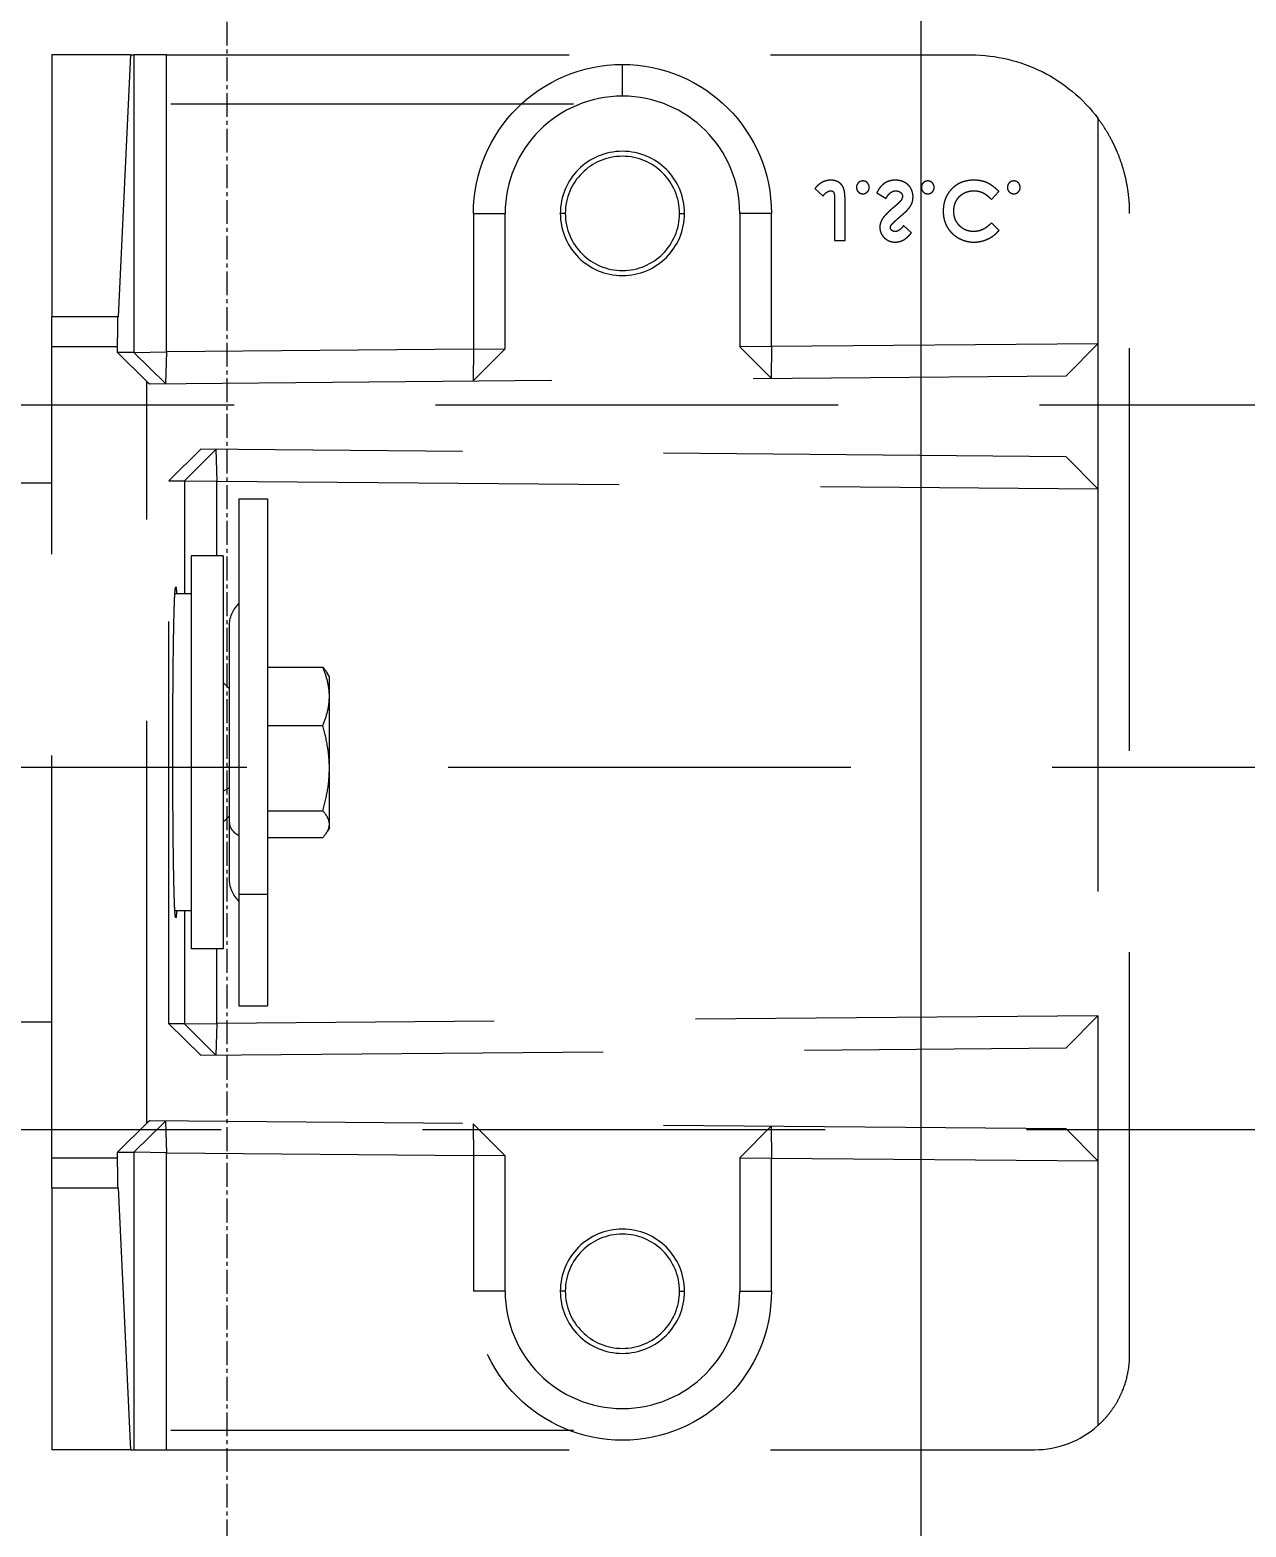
# Model space of a CAD drawing. Extents: x -32000 to 416743, y -254124 to 144214.
# Drawn here: x 257169 to 257360.8, y 64388 to 64624.1 of the extents above; entities that cross this region are included whole.
import ezdxf

# ---------------------------------------------------------------- set-up
doc = ezdxf.new("R2010")
doc.units = 0
doc.header["$LTSCALE"] = 10
doc.linetypes.add('XFM1P40$0$CENTER2', pattern=[1.125, 0.75, -0.125, 0.125, -0.125])
doc.linetypes.add('XFM1Q40$0$HIDDEN', pattern=[9.525, 6.35, -3.175])
for name, color, linetype in [('XFM1P40$0$M-PIPE-CHWR13', 94, 'Continuous'), ('XFM1P40$0$M-PIPE-CHWR13_CL', 93, 'XFM1P40$0$CENTER2'), ('XFM1Q40$0$M-EQPM-MAU', 22, 'Continuous')]:
    doc.layers.add(name, color=color, linetype=linetype)

# ---------------------------------------------------------------- blocks, each defined once
blk = doc.blocks.new('XFM1P40')
at = {"layer": 'XFM1P40$0$M-PIPE-CHWR13'}
blk.add_line((257309.5, 78173.46, 0), (257309.5, 50480, 0), dxfattribs=at)
at = {"layer": 'XFM1P40$0$M-PIPE-CHWR13_CL', "ltscale": 0.5}
blk.add_line((257200, 86135.41, 0), (257200, 50276.58, 0), dxfattribs=at)
blk = doc.blocks.new('XFM1Q40')
at = {"color": 252, "linetype": 'XFM1Q40$0$HIDDEN'}
for p, q in [((257184.8, 64620.17, 20.5), (257172.41, 64620.17, 20.5)), ((257172.41, 64620.17, 20.5), (257172.41, 64578.88, 132.23)), ((257184.8, 64620.17, 20.5), (257182.85, 64578.88, 132.23)), ((257184.8, 64620.17, 20.5), (257185.32, 64620.17, -9.5)), ((257190.5, 64620.17, -14.5), (257185.32, 64620.17, -9.5)), ((257185.32, 64620.17, -9.5), (257185.32, 64573.24, -9.5)), ((257190.5, 64573.33, -14.5), (257190.5, 64620.17, -14.5)), ((257190.5, 64620.17, -14.5), (257317.41, 64620.17, -14.5)), ((257262.41, 64613.67, -9.5), (257262.41, 64618.67, -14.5)), ((257337.41, 64610.17, -14.5), (257337.41, 64574.61, -14.5)), ((257292.77, 64599.1, -13.5), (257294.03, 64597.93, -13.5)), ((257295.86, 64597.44, -13.5), (257295.86, 64590.89, -13.5)), ((257302.53, 64598.43, -13.5), (257304, 64597.55, -13.5)), ((257320.6, 64597.39, -13.5), (257321.78, 64598.64, -13.5)), ((257238.91, 64595.17, -14.5), (257238.91, 64573.75, -14.5)), ((257238.91, 64595.17, -14.5), (257243.91, 64595.17, -9.5)), ((257243.91, 64573.8, -9.5), (257243.91, 64595.17, -9.5)), ((257253.4, 64595.17, -24.5), (257252.61, 64595.17, -9.5)), ((257271.43, 64595.17, -24.5), (257272.21, 64595.17, -9.5)), ((257285.91, 64595.17, -14.5), (257280.91, 64595.17, -9.5)), ((257280.91, 64595.17, -9.5), (257280.91, 64574.12, -9.5)), ((257285.91, 64574.16, -14.5), (257285.91, 64595.17, -14.5)), ((257297.53, 64590.89, -13.5), (257297.53, 64597.05, -13.5)), ((257342.41, 64415.17, -19.5), (257342.41, 64595.17, -19.5)), ((257308.01, 64592.13, -13.5), (257306.76, 64593.27, -13.5)), ((257321.82, 64592.5, -13.5), (257320.6, 64593.66, -13.5)), ((257295.86, 64590.89, -13.5), (257297.53, 64590.89, -13.5)), ((257182.85, 64578.88, 132.23), (257172.41, 64578.88, 132.23)), ((257172.41, 64446.15, 135.5), (257172.41, 64574.19, 135.5)), ((257172.41, 64574.19, 135.5), (257182.79, 64574.19, 135.5)), ((257182.79, 64573.22, 135.5), (257182.79, 64574.19, 135.5)), ((257238.91, 64573.75, -14.5), (257190.5, 64573.33, -14.5)), ((257238.87, 64568.75, -9.5), (257243.91, 64573.8, -9.5)), ((257238.91, 64573.75, -14.5), (257238.87, 64568.75, -9.5)), ((257238.91, 64573.75, -14.5), (257243.91, 64573.8, -9.5)), ((257285.91, 64574.16, -14.5), (257280.91, 64574.12, -9.5)), ((257280.91, 64574.12, -9.5), (257285.87, 64569.16, -9.5)), ((257285.91, 64574.16, -14.5), (257285.87, 64569.16, -9.5)), ((257337.41, 64574.61, -14.5), (257285.91, 64574.16, -14.5)), ((257332.41, 64569.57, -9.5), (257337.41, 64574.61, -14.5)), ((257337.41, 64574.61, -14.5), (257337.41, 64551.73, -14.5)), ((257185.32, 64573.24, -9.5), (257182.79, 64573.22, 135.5)), ((257182.79, 64573.22, 135.5), (257187.41, 64568.68, 135.5)), ((257185.32, 64573.24, -9.5), (257190.5, 64573.33, -14.5)), ((257185.32, 64573.24, -9.5), (257190.33, 64568.33, -9.5)), ((257190.5, 64573.33, -14.5), (257190.33, 64568.33, -9.5)), ((257187.8, 64568.31, 135.11), (257332.41, 64569.57, -9.5)), ((257187.41, 64451.66, 135.5), (257187.41, 64568.68, 135.5)), ((257187.41, 64568.68, 135.5), (257187.8, 64568.31, 135.11)), ((257195.9, 64557.97, 127.01), (257190.85, 64553.01, 132.06)), ((257193.32, 64552.99, -9.41), (257198.28, 64557.95, -9.5)), ((257332.41, 64556.78, -9.5), (257195.9, 64557.97, 127.01)), ((257198.28, 64557.95, -9.5), (257198.41, 64552.95, -14.5)), ((257337.41, 64551.73, -14.5), (257332.41, 64556.78, -9.5)), ((257157.41, 64552.67, 70.5), (257172.41, 64552.67, 70.5)), ((257190.85, 64467.33, 132.06), (257190.85, 64553.01, 132.06)), ((257190.85, 64553.01, 132.06), (257193.32, 64552.99, -9.41)), ((257193.32, 64552.99, -9.41), (257198.41, 64552.95, -14.5)), ((257193.32, 64552.99, -9.41), (257193.32, 64535.17, -9.41)), ((257198.41, 64552.95, -14.5), (257337.41, 64551.73, -14.5)), ((257198.41, 64541.17, -14.5), (257198.41, 64552.95, -14.5)), ((257201.91, 64550.17, 72.5), (257206.41, 64550.17, 72.5)), ((257337.41, 64551.73, -14.5), (257337.41, 64468.61, -14.5)), ((257199.41, 64541.17, 72.5), (257194.41, 64541.17, 72.5)), ((257192.02, 64536.2, 65.5), (257191.89, 64536.19, 72.5)), ((257194.41, 64535.17, 72.5), (257191.77, 64535.17, 72.5)), ((257206.41, 64523.62, 75.39), (257215.13, 64523.62, 75.39)), ((257216.19, 64522.08, 72.5), (257215.84, 64522.69, 72.5)), ((257200.41, 64520.17, 72.5), (257199.41, 64521.17, 72.5)), ((257206.41, 64514.39, 85.59), (257215.13, 64514.39, 85.59)), ((257200.41, 64504.59, 80.8), (257199.41, 64504.04, 81.63)), ((257206.41, 64500.94, 82.7), (257215.13, 64500.94, 82.7)), ((257200.41, 64500.17, 72.5), (257199.41, 64499.17, 72.5)), ((257216.19, 64498.26, 72.5), (257215.84, 64497.66, 72.5)), ((257206.41, 64496.72, 69.61), (257215.13, 64496.72, 69.61)), ((257201.91, 64487.79, 105.65), (257206.41, 64487.79, 105.65)), ((257194.41, 64485.17, 72.5), (257191.77, 64485.17, 72.5)), ((257191.89, 64484.15, 72.5), (257192.02, 64484.14, 65.5)), ((257193.32, 64485.17, -9.41), (257193.32, 64467.35, -9.41)), ((257199.41, 64479.17, 72.5), (257194.41, 64479.17, 72.5)), ((257198.41, 64467.4, -14.5), (257198.41, 64479.17, -14.5)), ((257201.91, 64470.17, 72.5), (257206.41, 64470.17, 72.5)), ((257157.41, 64467.67, 70.5), (257172.41, 64467.67, 70.5)), ((257193.32, 64467.35, -9.41), (257190.85, 64467.33, 132.06)), ((257193.32, 64467.35, -9.41), (257198.41, 64467.4, -14.5)), ((257193.32, 64467.35, -9.41), (257198.28, 64462.4, -9.5)), ((257198.41, 64467.4, -14.5), (257198.28, 64462.4, -9.5)), ((257337.41, 64468.61, -14.5), (257198.41, 64467.4, -14.5)), ((257332.41, 64463.57, -9.5), (257337.41, 64468.61, -14.5)), ((257337.41, 64468.61, -14.5), (257337.41, 64445.73, -14.5)), ((257190.85, 64467.33, 132.06), (257195.9, 64462.38, 127.01)), ((257195.9, 64462.38, 127.01), (257332.41, 64463.57, -9.5)), ((257187.41, 64451.66, 135.5), (257182.79, 64447.12, 135.5)), ((257190.33, 64452.02, -9.5), (257185.32, 64447.1, -9.5)), ((257187.8, 64452.04, 135.11), (257187.41, 64451.66, 135.5)), ((257332.41, 64450.78, -9.5), (257187.8, 64452.04, 135.11)), ((257190.33, 64452.02, -9.5), (257190.5, 64447.01, -14.5)), ((257238.87, 64451.59, -9.5), (257238.91, 64446.59, -14.5)), ((257243.91, 64446.55, -9.5), (257238.87, 64451.59, -9.5)), ((257285.87, 64451.18, -9.5), (257280.91, 64446.23, -9.5)), ((257285.87, 64451.18, -9.5), (257285.91, 64446.18, -14.5)), ((257337.41, 64445.73, -14.5), (257332.41, 64450.78, -9.5)), ((257182.79, 64446.15, 135.5), (257172.41, 64446.15, 135.5)), ((257182.79, 64446.15, 135.5), (257182.79, 64447.12, 135.5)), ((257182.79, 64447.12, 135.5), (257185.32, 64447.1, -9.5)), ((257185.32, 64447.1, -9.5), (257185.32, 64400.17, -9.5)), ((257190.5, 64447.01, -14.5), (257185.32, 64447.1, -9.5)), ((257190.5, 64400.17, -14.5), (257190.5, 64447.01, -14.5)), ((257190.5, 64447.01, -14.5), (257238.91, 64446.59, -14.5)), ((257238.91, 64446.59, -14.5), (257238.91, 64425.17, -14.5)), ((257243.91, 64446.55, -9.5), (257238.91, 64446.59, -14.5)), ((257243.91, 64425.17, -9.5), (257243.91, 64446.55, -9.5)), ((257280.91, 64446.23, -9.5), (257285.91, 64446.18, -14.5)), ((257280.91, 64446.23, -9.5), (257280.91, 64425.17, -9.5)), ((257285.91, 64446.18, -14.5), (257337.41, 64445.73, -14.5)), ((257285.91, 64425.17, -14.5), (257285.91, 64446.18, -14.5)), ((257337.41, 64445.73, -14.5), (257337.41, 64403.99, -14.5)), ((257172.41, 64441.46, 132.23), (257172.41, 64400.17, 20.5)), ((257172.41, 64441.46, 132.23), (257182.85, 64441.46, 132.23)), ((257182.85, 64441.46, 132.23), (257184.8, 64400.17, 20.5)), ((257243.91, 64425.17, -9.5), (257238.91, 64425.17, -14.5)), ((257253.4, 64425.17, -24.5), (257252.61, 64425.17, -9.5)), ((257271.43, 64425.17, -24.5), (257272.21, 64425.17, -9.5)), ((257280.91, 64425.17, -9.5), (257285.91, 64425.17, -14.5)), ((257184.8, 64400.17, 20.5), (257172.41, 64400.17, 20.5)), ((257184.8, 64400.17, 20.5), (257185.32, 64400.17, -9.5)), ((257185.32, 64400.17, -9.5), (257190.5, 64400.17, -14.5)), ((257190.5, 64400.17, -14.5), (257327.41, 64400.17, -14.5))]:
    blk.add_line(p, q, dxfattribs=at)
at = {"color": 252, "linetype": 'XFM1Q40$0$HIDDEN', "extrusion": (-1.76787e-16, -2.22045e-16, -1)}
for centre, radius, start, end in [((-257262.41, 64595.17, 14.5), 23.5, 0, 90), ((-257262.41, 64595.17, 14.5), 23.5, 90, 180), ((-257317.41, 64595.17, 14.5), 25, 90, 143.1301), ((-257262.41, 64425.17, 14.5), 23.5, 180, 0)]:
    blk.add_arc(centre, radius, start, end, dxfattribs=at)
at = {"color": 252, "linetype": 'XFM1Q40$0$HIDDEN'}
for centre, radius, start, end in [((257262.41, 64595.17, -9.5), 18.5, 90, 180), ((257262.41, 64595.17, -9.5), 18.5, 0, 90), ((257262.41, 64595.17, -9.5), 9.8, 0, 180), ((257262.41, 64595.17, -24.5), 9.01, 0, 180), ((257262.41, 64595.17, -9.5), 9.8, 180, 0), ((257262.41, 64595.17, -24.5), 9.01, 180, 0), ((257262.41, 64425.17, -9.5), 9.8, 0, 180), ((257262.41, 64425.17, -24.5), 9.01, 0, 180), ((257262.41, 64425.17, -9.5), 18.5, 180, 0), ((257262.41, 64425.17, -9.5), 9.8, 180, 0), ((257262.41, 64425.17, -24.5), 9.01, 180, 0), ((257327.41, 64415.17, -14.5), 15, 270, 311.8103)]:
    blk.add_arc(centre, radius, start, end, dxfattribs=at)
at = {"color": 252, "linetype": 'XFM1Q40$0$HIDDEN', "extrusion": (-1, -2.22045e-16, -1.0842e-17)}
for centre, start, end in [((-64574.19, 130.5, -257172.41), 90, 159.7174), ((-64446.15, 130.5, -257172.41), 20.2826, 90)]:
    blk.add_arc(centre, 5, start, end, dxfattribs=at)
at = {"color": 252, "linetype": 'XFM1Q40$0$HIDDEN', "extrusion": (1, 2.05838e-17, -2.8502e-16)}
for centre, start, end in [((64510.17, 72.5, 257201.91), 0, 124.0223), ((64510.17, 72.5, 257206.41), 0, 124.0223), ((64510.17, 72.5, 257201.91), 124.0223, 180), ((64510.17, 72.5, 257206.41), 124.0223, 180)]:
    blk.add_arc(centre, 40, start, end, dxfattribs=at)
at = {"color": 252, "linetype": 'XFM1Q40$0$HIDDEN', "extrusion": (1, 2.22045e-16, -6.59239e-17)}
for centre in [(64510.17, 72.5, 257194.41), (64510.17, 72.5, 257199.41)]:
    blk.add_arc(centre, 31, 0, 180, dxfattribs=at)
at = {"color": 252, "linetype": 'XFM1Q40$0$HIDDEN', "extrusion": (0, 0, -1)}
for centre, start, end in [((-257205.41, 64530.07, -72.5), 0, 45.573), ((-257205.41, 64490.28, -72.5), 314.427, 0)]:
    blk.add_arc(centre, 5, start, end, dxfattribs=at)
at = {"color": 252, "linetype": 'XFM1Q40$0$HIDDEN', "extrusion": (-1, -2.05838e-17, 2.8502e-16)}
for start, end in [(55.9777, 180), (0, 55.9777)]:
    blk.add_arc((-64510.17, 72.5, -257200.41), 19.89, start, end, dxfattribs=at)
at = {"color": 252, "linetype": 'XFM1Q40$0$HIDDEN', "extrusion": (-1, -9.28705e-17, 3.13183e-16)}
for start, end in [(137.8543, 180), (77.8543, 137.8543), (17.8543, 77.8543), (0, 17.8543)]:
    blk.add_arc((-64510.17, 72.5, -257216.19), 11.91, start, end, dxfattribs=at)
at = {"color": 252, "linetype": 'XFM1Q40$0$HIDDEN', "extrusion": (2.21871e-16, 0.82882, 0.559516)}
blk.add_arc((-257205.41, -36014.46, 53507.88), 5, 0, 45.573, dxfattribs=at)
at = {"color": 252, "linetype": 'XFM1Q40$0$HIDDEN'}
for points, knots in [([(257342.41, 64595.17, -19.5), (257342.41, 64595.82, -19.21), (257342.39, 64596.47, -18.92), (257342.29, 64597.76, -18.35), (257342.21, 64598.4, -18.07), (257342.01, 64599.69, -17.51), (257341.88, 64600.33, -17.24), (257341.58, 64601.61, -16.72), (257341.4, 64602.24, -16.47), (257340.99, 64603.5, -16), (257340.76, 64604.13, -15.77), (257340.38, 64605.06, -15.47), (257340.24, 64605.37, -15.37), (257339.95, 64605.99, -15.19), (257339.8, 64606.3, -15.1), (257339.32, 64607.23, -14.87), (257338.98, 64607.83, -14.74), (257338.24, 64609.02, -14.55), (257337.84, 64609.6, -14.5), (257337.41, 64610.17, -14.5)], [-0.00003162, -0.00003162, -0.00003162, -0.00003162, 0.00209199, 0.00209199, 0.00421561, 0.00421561, 0.00633922, 0.00633922, 0.00846283, 0.00846283, 0.01058645, 0.01058645, 0.01164825, 0.01164825, 0.01271006, 0.01271006, 0.01483368, 0.01483368, 0.01695729, 0.01695729, 0.01695729, 0.01695729]), ([(257295.31, 64600.41, -13.5), (257295.18, 64600.41, -13.5), (257294.94, 64600.4, -13.5), (257294.59, 64600.34, -13.5), (257294.25, 64600.23, -13.5), (257293.92, 64600.09, -13.5), (257293.61, 64599.9, -13.5), (257293.31, 64599.67, -13.5), (257293.03, 64599.4, -13.5), (257292.86, 64599.2, -13.5), (257292.77, 64599.1, -13.5)], [0, 0, 0, 0, 0.123869, 0.244318, 0.36308, 0.483363, 0.604704, 0.731021, 0.862039, 1, 1, 1, 1]), ([(257297.53, 64597.05, -13.5), (257297.53, 64597.17, -13.5), (257297.53, 64597.4, -13.5), (257297.52, 64597.72, -13.5), (257297.5, 64598.02, -13.5), (257297.48, 64598.29, -13.5), (257297.45, 64598.54, -13.5), (257297.41, 64598.76, -13.5), (257297.36, 64598.95, -13.5), (257297.29, 64599.16, -13.5), (257297.18, 64599.4, -13.5), (257297.01, 64599.65, -13.5), (257296.8, 64599.88, -13.5), (257296.56, 64600.07, -13.5), (257296.28, 64600.22, -13.5), (257295.98, 64600.33, -13.5), (257295.65, 64600.4, -13.5), (257295.42, 64600.41, -13.5), (257295.31, 64600.41, -13.5)], [0, 0, 0, 0, 0.0764104, 0.1472277, 0.212073, 0.2710544, 0.3241761, 0.3719781, 0.4141163, 0.4509948, 0.5180951, 0.5835658, 0.6487332, 0.7154311, 0.7831206, 0.8520752, 0.9238429, 1, 1, 1, 1]), ([(257300.33, 64600.29, -13.5), (257300.26, 64600.29, -13.5), (257300.13, 64600.28, -13.5), (257299.94, 64600.22, -13.5), (257299.76, 64600.13, -13.5), (257299.61, 64600, -13.5), (257299.48, 64599.84, -13.5), (257299.39, 64599.67, -13.5), (257299.33, 64599.48, -13.5), (257299.32, 64599.34, -13.5), (257299.32, 64599.28, -13.5)], [0, 0, 0, 0, 0.126739, 0.249854, 0.371183, 0.498951, 0.62672, 0.750102, 0.872098, 1, 1, 1, 1]), ([(257301.34, 64599.28, -13.5), (257301.34, 64599.34, -13.5), (257301.33, 64599.48, -13.5), (257301.27, 64599.67, -13.5), (257301.18, 64599.84, -13.5), (257301.05, 64600, -13.5), (257300.9, 64600.13, -13.5), (257300.72, 64600.22, -13.5), (257300.53, 64600.28, -13.5), (257300.4, 64600.29, -13.5), (257300.33, 64600.29, -13.5)], [0, 0, 0, 0, 0.127841, 0.249779, 0.372553, 0.500261, 0.627969, 0.750265, 0.873322, 1, 1, 1, 1]), ([(257305.46, 64600.41, -13.5), (257305.38, 64600.41, -13.5), (257305.22, 64600.41, -13.5), (257304.99, 64600.38, -13.5), (257304.77, 64600.35, -13.5), (257304.55, 64600.29, -13.5), (257304.34, 64600.23, -13.5), (257304.14, 64600.14, -13.5), (257303.95, 64600.05, -13.5), (257303.76, 64599.94, -13.5), (257303.59, 64599.81, -13.5), (257303.42, 64599.66, -13.5), (257303.25, 64599.5, -13.5), (257303.09, 64599.32, -13.5), (257302.94, 64599.12, -13.5), (257302.8, 64598.91, -13.5), (257302.66, 64598.68, -13.5), (257302.58, 64598.52, -13.5), (257302.53, 64598.43, -13.5)], [0, 0, 0, 0, 0.0635598, 0.1258849, 0.1862647, 0.2450088, 0.3033976, 0.3608185, 0.4180847, 0.4755399, 0.5338146, 0.5936782, 0.6550955, 0.7187347, 0.7849464, 0.8535031, 0.9251726, 1, 1, 1, 1]), ([(257308.25, 64597.77, -13.5), (257308.25, 64597.86, -13.5), (257308.24, 64598.04, -13.5), (257308.2, 64598.31, -13.5), (257308.14, 64598.57, -13.5), (257308.06, 64598.82, -13.5), (257307.95, 64599.05, -13.5), (257307.82, 64599.27, -13.5), (257307.66, 64599.47, -13.5), (257307.48, 64599.67, -13.5), (257307.28, 64599.84, -13.5), (257307.06, 64599.99, -13.5), (257306.83, 64600.12, -13.5), (257306.58, 64600.23, -13.5), (257306.32, 64600.31, -13.5), (257306.05, 64600.37, -13.5), (257305.76, 64600.4, -13.5), (257305.56, 64600.41, -13.5), (257305.46, 64600.41, -13.5)], [0, 0, 0, 0, 0.065193, 0.12791, 0.189023, 0.248512, 0.307568, 0.366978, 0.426948, 0.4883, 0.550066, 0.611349, 0.67219, 0.734048, 0.796945, 0.862267, 0.929634, 1, 1, 1, 1]), ([(257310.57, 64600.29, -13.5), (257310.5, 64600.29, -13.5), (257310.37, 64600.28, -13.5), (257310.18, 64600.22, -13.5), (257310, 64600.13, -13.5), (257309.85, 64600, -13.5), (257309.72, 64599.84, -13.5), (257309.63, 64599.67, -13.5), (257309.57, 64599.48, -13.5), (257309.56, 64599.34, -13.5), (257309.56, 64599.28, -13.5)], [0, 0, 0, 0, 0.126739, 0.249854, 0.371183, 0.498951, 0.62672, 0.750102, 0.872098, 1, 1, 1, 1]), ([(257311.58, 64599.28, -13.5), (257311.58, 64599.34, -13.5), (257311.57, 64599.48, -13.5), (257311.51, 64599.67, -13.5), (257311.42, 64599.84, -13.5), (257311.29, 64600, -13.5), (257311.13, 64600.13, -13.5), (257310.96, 64600.22, -13.5), (257310.77, 64600.28, -13.5), (257310.64, 64600.29, -13.5), (257310.57, 64600.29, -13.5)], [0, 0, 0, 0, 0.127841, 0.249779, 0.372553, 0.500261, 0.627969, 0.750265, 0.873322, 1, 1, 1, 1]), ([(257317.83, 64600.41, -13.5), (257317.66, 64600.41, -13.5), (257317.32, 64600.4, -13.5), (257316.82, 64600.33, -13.5), (257316.35, 64600.23, -13.5), (257315.9, 64600.08, -13.5), (257315.48, 64599.88, -13.5), (257315.08, 64599.64, -13.5), (257314.7, 64599.36, -13.5), (257314.35, 64599.04, -13.5), (257314.04, 64598.69, -13.5), (257313.76, 64598.31, -13.5), (257313.53, 64597.9, -13.5), (257313.34, 64597.47, -13.5), (257313.19, 64597.01, -13.5), (257313.08, 64596.53, -13.5), (257313.02, 64596.03, -13.5), (257313.01, 64595.69, -13.5), (257313.01, 64595.51, -13.5)], [0, 0, 0, 0, 0.067374, 0.131832, 0.194455, 0.255566, 0.315587, 0.375625, 0.436133, 0.497772, 0.559461, 0.620267, 0.680775, 0.741575, 0.803222, 0.866497, 0.931913, 1, 1, 1, 1]), ([(257321.78, 64598.64, -13.5), (257321.7, 64598.72, -13.5), (257321.54, 64598.87, -13.5), (257321.29, 64599.1, -13.5), (257321.05, 64599.3, -13.5), (257320.81, 64599.48, -13.5), (257320.57, 64599.65, -13.5), (257320.34, 64599.79, -13.5), (257320.11, 64599.92, -13.5), (257319.88, 64600.03, -13.5), (257319.65, 64600.12, -13.5), (257319.41, 64600.19, -13.5), (257319.17, 64600.26, -13.5), (257318.92, 64600.32, -13.5), (257318.66, 64600.36, -13.5), (257318.39, 64600.39, -13.5), (257318.11, 64600.41, -13.5), (257317.93, 64600.41, -13.5), (257317.83, 64600.41, -13.5)], [0, 0, 0, 0, 0.077784, 0.151817, 0.222542, 0.29028, 0.354643, 0.415801, 0.474713, 0.53043, 0.585584, 0.641307, 0.6979, 0.75542, 0.814521, 0.874876, 0.936669, 1, 1, 1, 1]), ([(257324.14, 64600.29, -13.5), (257324.07, 64600.29, -13.5), (257323.94, 64600.28, -13.5), (257323.75, 64600.22, -13.5), (257323.58, 64600.13, -13.5), (257323.42, 64600, -13.5), (257323.29, 64599.84, -13.5), (257323.2, 64599.67, -13.5), (257323.14, 64599.48, -13.5), (257323.13, 64599.34, -13.5), (257323.13, 64599.28, -13.5)], [0, 0, 0, 0, 0.126739, 0.249854, 0.371183, 0.498951, 0.62672, 0.750102, 0.872098, 1, 1, 1, 1]), ([(257325.15, 64599.28, -13.5), (257325.15, 64599.34, -13.5), (257325.14, 64599.48, -13.5), (257325.08, 64599.67, -13.5), (257324.99, 64599.84, -13.5), (257324.86, 64600, -13.5), (257324.71, 64600.13, -13.5), (257324.53, 64600.22, -13.5), (257324.34, 64600.28, -13.5), (257324.21, 64600.29, -13.5), (257324.14, 64600.29, -13.5)], [0, 0, 0, 0, 0.127841, 0.249779, 0.372553, 0.500261, 0.627969, 0.750265, 0.873322, 1, 1, 1, 1]), ([(257294.03, 64597.93, -13.5), (257294.1, 64598, -13.5), (257294.22, 64598.14, -13.5), (257294.4, 64598.33, -13.5), (257294.57, 64598.47, -13.5), (257294.73, 64598.58, -13.5), (257294.88, 64598.65, -13.5), (257295.03, 64598.71, -13.5), (257295.17, 64598.74, -13.5), (257295.26, 64598.74, -13.5), (257295.31, 64598.74, -13.5)], [0, 0, 0, 0, 0.191177, 0.356896, 0.499617, 0.618069, 0.721813, 0.819283, 0.911678, 1, 1, 1, 1]), ([(257295.31, 64598.74, -13.5), (257295.35, 64598.74, -13.5), (257295.44, 64598.74, -13.5), (257295.56, 64598.69, -13.5), (257295.66, 64598.61, -13.5), (257295.72, 64598.52, -13.5), (257295.76, 64598.43, -13.5), (257295.79, 64598.34, -13.5), (257295.81, 64598.23, -13.5), (257295.83, 64598.11, -13.5), (257295.85, 64597.97, -13.5), (257295.86, 64597.81, -13.5), (257295.86, 64597.63, -13.5), (257295.86, 64597.5, -13.5), (257295.86, 64597.44, -13.5)], [0, 0, 0, 0, 0.0836649, 0.1608601, 0.2367566, 0.3196641, 0.3673443, 0.4262313, 0.4935493, 0.5728733, 0.6624888, 0.7645312, 0.8758718, 1, 1, 1, 1]), ([(257299.32, 64599.28, -13.5), (257299.32, 64599.21, -13.5), (257299.33, 64599.07, -13.5), (257299.39, 64598.88, -13.5), (257299.48, 64598.71, -13.5), (257299.61, 64598.56, -13.5), (257299.77, 64598.43, -13.5), (257299.94, 64598.33, -13.5), (257300.13, 64598.28, -13.5), (257300.26, 64598.27, -13.5), (257300.33, 64598.27, -13.5)], [0, 0, 0, 0, 0.128287, 0.250649, 0.37337, 0.500625, 0.628031, 0.749723, 0.87288, 1, 1, 1, 1]), ([(257300.33, 64598.27, -13.5), (257300.4, 64598.27, -13.5), (257300.53, 64598.28, -13.5), (257300.72, 64598.33, -13.5), (257300.89, 64598.43, -13.5), (257301.05, 64598.56, -13.5), (257301.18, 64598.71, -13.5), (257301.27, 64598.88, -13.5), (257301.33, 64599.07, -13.5), (257301.34, 64599.21, -13.5), (257301.34, 64599.28, -13.5)], [0, 0, 0, 0, 0.1270595, 0.2501582, 0.3728214, 0.5001668, 0.6273612, 0.7494693, 0.871774, 1, 1, 1, 1]), ([(257304, 64597.55, -13.5), (257304.05, 64597.65, -13.5), (257304.16, 64597.83, -13.5), (257304.33, 64598.07, -13.5), (257304.51, 64598.28, -13.5), (257304.7, 64598.45, -13.5), (257304.9, 64598.58, -13.5), (257305.1, 64598.67, -13.5), (257305.31, 64598.73, -13.5), (257305.45, 64598.74, -13.5), (257305.52, 64598.74, -13.5)], [0, 0, 0, 0, 0.160458, 0.307612, 0.442139, 0.566229, 0.681222, 0.789558, 0.895029, 1, 1, 1, 1]), ([(257306.58, 64597.86, -13.5), (257306.58, 64597.81, -13.5), (257306.57, 64597.7, -13.5), (257306.52, 64597.54, -13.5), (257306.45, 64597.38, -13.5), (257306.37, 64597.25, -13.5), (257306.28, 64597.14, -13.5), (257306.2, 64597.05, -13.5), (257306.1, 64596.94, -13.5), (257305.98, 64596.83, -13.5), (257305.85, 64596.7, -13.5), (257305.7, 64596.56, -13.5), (257305.53, 64596.41, -13.5), (257305.41, 64596.31, -13.5), (257305.35, 64596.26, -13.5)], [0, 0, 0, 0, 0.076338, 0.155074, 0.238325, 0.327891, 0.378865, 0.43968, 0.509886, 0.588921, 0.677472, 0.775572, 0.882649, 1, 1, 1, 1]), ([(257305.52, 64598.74, -13.5), (257305.59, 64598.74, -13.5), (257305.73, 64598.73, -13.5), (257305.93, 64598.68, -13.5), (257306.12, 64598.6, -13.5), (257306.28, 64598.48, -13.5), (257306.41, 64598.35, -13.5), (257306.51, 64598.2, -13.5), (257306.57, 64598.03, -13.5), (257306.58, 64597.92, -13.5), (257306.58, 64597.86, -13.5)], [0, 0, 0, 0, 0.1419221, 0.2753495, 0.4052739, 0.5362988, 0.6622399, 0.7779667, 0.88833, 1, 1, 1, 1]), ([(257307.29, 64595.64, -13.5), (257307.37, 64595.73, -13.5), (257307.53, 64595.9, -13.5), (257307.73, 64596.16, -13.5), (257307.9, 64596.42, -13.5), (257308.03, 64596.67, -13.5), (257308.13, 64596.93, -13.5), (257308.2, 64597.2, -13.5), (257308.24, 64597.48, -13.5), (257308.24, 64597.67, -13.5), (257308.25, 64597.77, -13.5)], [0, 0, 0, 0, 0.150811, 0.289911, 0.417498, 0.535597, 0.648803, 0.762441, 0.879845, 1, 1, 1, 1]), ([(257309.56, 64599.28, -13.5), (257309.56, 64599.21, -13.5), (257309.57, 64599.07, -13.5), (257309.62, 64598.88, -13.5), (257309.72, 64598.71, -13.5), (257309.85, 64598.56, -13.5), (257310, 64598.43, -13.5), (257310.18, 64598.33, -13.5), (257310.37, 64598.28, -13.5), (257310.5, 64598.27, -13.5), (257310.57, 64598.27, -13.5)], [0, 0, 0, 0, 0.1282867, 0.2506492, 0.3733704, 0.500625, 0.6280307, 0.7497234, 0.8728804, 1, 1, 1, 1]), ([(257310.57, 64598.27, -13.5), (257310.64, 64598.27, -13.5), (257310.77, 64598.28, -13.5), (257310.96, 64598.33, -13.5), (257311.13, 64598.43, -13.5), (257311.29, 64598.56, -13.5), (257311.42, 64598.71, -13.5), (257311.51, 64598.88, -13.5), (257311.57, 64599.07, -13.5), (257311.58, 64599.21, -13.5), (257311.58, 64599.28, -13.5)], [0, 0, 0, 0, 0.1270595, 0.2501582, 0.3728214, 0.5001668, 0.6273612, 0.7494693, 0.871774, 1, 1, 1, 1]), ([(257314.68, 64595.51, -13.5), (257314.68, 64595.59, -13.5), (257314.68, 64595.74, -13.5), (257314.7, 64595.97, -13.5), (257314.73, 64596.19, -13.5), (257314.77, 64596.4, -13.5), (257314.83, 64596.6, -13.5), (257314.9, 64596.8, -13.5), (257314.98, 64597, -13.5), (257315.07, 64597.18, -13.5), (257315.18, 64597.36, -13.5), (257315.29, 64597.53, -13.5), (257315.42, 64597.69, -13.5), (257315.55, 64597.84, -13.5), (257315.7, 64597.97, -13.5), (257315.86, 64598.1, -13.5), (257316.03, 64598.22, -13.5), (257316.2, 64598.33, -13.5), (257316.39, 64598.43, -13.5), (257316.58, 64598.51, -13.5), (257316.77, 64598.58, -13.5), (257316.97, 64598.64, -13.5), (257317.18, 64598.69, -13.5), (257317.39, 64598.72, -13.5), (257317.6, 64598.74, -13.5), (257317.75, 64598.74, -13.5), (257317.82, 64598.74, -13.5)], [0, 0, 0, 0, 0.04599, 0.090647, 0.134497, 0.177347, 0.219284, 0.260927, 0.302462, 0.343585, 0.384146, 0.424344, 0.464381, 0.503969, 0.543783, 0.583766, 0.624386, 0.665518, 0.706649, 0.747805, 0.788877, 0.830204, 0.871696, 0.913726, 0.956584, 1, 1, 1, 1]), ([(257317.82, 64598.74, -13.5), (257317.95, 64598.74, -13.5), (257318.19, 64598.73, -13.5), (257318.55, 64598.68, -13.5), (257318.89, 64598.59, -13.5), (257319.17, 64598.48, -13.5), (257319.38, 64598.37, -13.5), (257319.54, 64598.28, -13.5), (257319.71, 64598.17, -13.5), (257319.88, 64598.04, -13.5), (257320.06, 64597.9, -13.5), (257320.23, 64597.74, -13.5), (257320.42, 64597.58, -13.5), (257320.54, 64597.45, -13.5), (257320.6, 64597.39, -13.5)], [0, 0, 0, 0, 0.117044, 0.22996, 0.340689, 0.449881, 0.50608, 0.565321, 0.62822, 0.694742, 0.765029, 0.839587, 0.917753, 1, 1, 1, 1]), ([(257323.13, 64599.28, -13.5), (257323.13, 64599.21, -13.5), (257323.14, 64599.07, -13.5), (257323.2, 64598.88, -13.5), (257323.29, 64598.71, -13.5), (257323.42, 64598.56, -13.5), (257323.58, 64598.43, -13.5), (257323.75, 64598.33, -13.5), (257323.94, 64598.28, -13.5), (257324.07, 64598.27, -13.5), (257324.14, 64598.27, -13.5)], [0, 0, 0, 0, 0.1282867, 0.2506492, 0.3733704, 0.500625, 0.6280307, 0.7497234, 0.8728804, 1, 1, 1, 1]), ([(257324.14, 64598.27, -13.5), (257324.21, 64598.27, -13.5), (257324.34, 64598.28, -13.5), (257324.53, 64598.33, -13.5), (257324.71, 64598.43, -13.5), (257324.86, 64598.56, -13.5), (257324.99, 64598.71, -13.5), (257325.08, 64598.88, -13.5), (257325.14, 64599.07, -13.5), (257325.15, 64599.21, -13.5), (257325.15, 64599.28, -13.5)], [0, 0, 0, 0, 0.1270595, 0.2501582, 0.3728214, 0.5001668, 0.6273612, 0.7494693, 0.871774, 1, 1, 1, 1]), ([(257305.35, 64596.26, -13.5), (257305.23, 64596.16, -13.5), (257305, 64595.97, -13.5), (257304.68, 64595.69, -13.5), (257304.39, 64595.42, -13.5), (257304.14, 64595.17, -13.5), (257303.92, 64594.94, -13.5), (257303.73, 64594.73, -13.5), (257303.57, 64594.53, -13.5), (257303.4, 64594.3, -13.5), (257303.25, 64594.02, -13.5), (257303.11, 64593.68, -13.5), (257303.02, 64593.34, -13.5), (257303.01, 64593.11, -13.5), (257303.01, 64593, -13.5)], [0, 0, 0, 0, 0.112135, 0.215221, 0.309931, 0.395996, 0.473179, 0.541879, 0.602267, 0.654475, 0.747781, 0.835263, 0.918918, 1, 1, 1, 1]), ([(257306.09, 64594.57, -13.5), (257306.17, 64594.63, -13.5), (257306.32, 64594.76, -13.5), (257306.53, 64594.94, -13.5), (257306.71, 64595.11, -13.5), (257306.88, 64595.25, -13.5), (257307.01, 64595.37, -13.5), (257307.13, 64595.48, -13.5), (257307.21, 64595.56, -13.5), (257307.27, 64595.61, -13.5), (257307.29, 64595.64, -13.5)], [0, 0, 0, 0, 0.192953, 0.366184, 0.520457, 0.655012, 0.770624, 0.865677, 0.942675, 1, 1, 1, 1]), ([(257313.01, 64595.51, -13.5), (257313.01, 64595.4, -13.5), (257313.01, 64595.17, -13.5), (257313.04, 64594.84, -13.5), (257313.09, 64594.52, -13.5), (257313.16, 64594.2, -13.5), (257313.25, 64593.9, -13.5), (257313.35, 64593.6, -13.5), (257313.48, 64593.32, -13.5), (257313.62, 64593.04, -13.5), (257313.78, 64592.78, -13.5), (257313.96, 64592.53, -13.5), (257314.16, 64592.29, -13.5), (257314.37, 64592.07, -13.5), (257314.6, 64591.86, -13.5), (257314.84, 64591.66, -13.5), (257315.11, 64591.47, -13.5), (257315.38, 64591.3, -13.5), (257315.67, 64591.15, -13.5), (257315.97, 64591.02, -13.5), (257316.27, 64590.9, -13.5), (257316.58, 64590.81, -13.5), (257316.89, 64590.74, -13.5), (257317.21, 64590.68, -13.5), (257317.53, 64590.65, -13.5), (257317.75, 64590.65, -13.5), (257317.86, 64590.65, -13.5)], [0, 0, 0, 0, 0.044668, 0.088522, 0.130976, 0.172908, 0.214009, 0.254998, 0.295309, 0.335907, 0.37632, 0.416323, 0.456499, 0.496665, 0.537199, 0.578092, 0.619901, 0.662604, 0.705271, 0.747628, 0.789409, 0.831248, 0.872811, 0.91486, 0.957022, 1, 1, 1, 1]), ([(257317.79, 64592.31, -13.5), (257317.68, 64592.32, -13.5), (257317.47, 64592.32, -13.5), (257317.16, 64592.37, -13.5), (257316.86, 64592.44, -13.5), (257316.58, 64592.54, -13.5), (257316.31, 64592.67, -13.5), (257316.05, 64592.83, -13.5), (257315.8, 64593.02, -13.5), (257315.57, 64593.23, -13.5), (257315.36, 64593.47, -13.5), (257315.18, 64593.72, -13.5), (257315.02, 64593.99, -13.5), (257314.9, 64594.26, -13.5), (257314.8, 64594.56, -13.5), (257314.73, 64594.86, -13.5), (257314.69, 64595.18, -13.5), (257314.68, 64595.4, -13.5), (257314.68, 64595.51, -13.5)], [0, 0, 0, 0, 0.064715, 0.127707, 0.188882, 0.249158, 0.309661, 0.370225, 0.432332, 0.495782, 0.559304, 0.621861, 0.683322, 0.744523, 0.806088, 0.868994, 0.933419, 1, 1, 1, 1]), ([(257303.01, 64593, -13.5), (257303.01, 64592.92, -13.5), (257303.01, 64592.77, -13.5), (257303.05, 64592.54, -13.5), (257303.1, 64592.31, -13.5), (257303.18, 64592.1, -13.5), (257303.28, 64591.9, -13.5), (257303.4, 64591.7, -13.5), (257303.54, 64591.51, -13.5), (257303.71, 64591.34, -13.5), (257303.89, 64591.18, -13.5), (257304.08, 64591.04, -13.5), (257304.28, 64590.92, -13.5), (257304.49, 64590.82, -13.5), (257304.72, 64590.74, -13.5), (257304.95, 64590.69, -13.5), (257305.19, 64590.65, -13.5), (257305.36, 64590.65, -13.5), (257305.45, 64590.65, -13.5)], [0, 0, 0, 0, 0.063185, 0.124481, 0.184877, 0.244614, 0.304595, 0.365488, 0.427421, 0.49161, 0.55586, 0.618978, 0.68088, 0.742424, 0.804953, 0.868227, 0.932874, 1, 1, 1, 1]), ([(257304.67, 64592.92, -13.5), (257304.68, 64592.96, -13.5), (257304.68, 64593.04, -13.5), (257304.71, 64593.15, -13.5), (257304.76, 64593.26, -13.5), (257304.81, 64593.33, -13.5), (257304.83, 64593.37, -13.5)], [0, 0, 0, 0, 0.241881, 0.487115, 0.737838, 1, 1, 1, 1]), ([(257305.43, 64592.31, -13.5), (257305.37, 64592.32, -13.5), (257305.27, 64592.32, -13.5), (257305.13, 64592.36, -13.5), (257305, 64592.42, -13.5), (257304.88, 64592.5, -13.5), (257304.79, 64592.59, -13.5), (257304.72, 64592.7, -13.5), (257304.68, 64592.81, -13.5), (257304.68, 64592.88, -13.5), (257304.67, 64592.92, -13.5)], [0, 0, 0, 0, 0.148126, 0.285993, 0.416634, 0.54738, 0.671583, 0.784401, 0.893266, 1, 1, 1, 1]), ([(257304.83, 64593.37, -13.5), (257304.85, 64593.39, -13.5), (257304.9, 64593.46, -13.5), (257304.99, 64593.55, -13.5), (257305.11, 64593.67, -13.5), (257305.26, 64593.81, -13.5), (257305.43, 64593.97, -13.5), (257305.62, 64594.15, -13.5), (257305.85, 64594.35, -13.5), (257306.01, 64594.49, -13.5), (257306.09, 64594.57, -13.5)], [0, 0, 0, 0, 0.0592336, 0.1363478, 0.2338027, 0.3486397, 0.4831847, 0.6359708, 0.8092454, 1, 1, 1, 1]), ([(257306.76, 64593.27, -13.5), (257306.71, 64593.19, -13.5), (257306.61, 64593.05, -13.5), (257306.44, 64592.85, -13.5), (257306.27, 64592.69, -13.5), (257306.11, 64592.55, -13.5), (257305.94, 64592.45, -13.5), (257305.77, 64592.37, -13.5), (257305.6, 64592.32, -13.5), (257305.48, 64592.32, -13.5), (257305.43, 64592.31, -13.5)], [0, 0, 0, 0, 0.162432, 0.311848, 0.448466, 0.574275, 0.689054, 0.797558, 0.900286, 1, 1, 1, 1]), ([(257320.6, 64593.66, -13.5), (257320.49, 64593.56, -13.5), (257320.29, 64593.35, -13.5), (257319.96, 64593.07, -13.5), (257319.63, 64592.84, -13.5), (257319.28, 64592.65, -13.5), (257318.92, 64592.5, -13.5), (257318.55, 64592.39, -13.5), (257318.18, 64592.33, -13.5), (257317.92, 64592.32, -13.5), (257317.79, 64592.31, -13.5)], [0, 0, 0, 0, 0.139413, 0.272761, 0.39951, 0.522802, 0.64266, 0.761583, 0.879795, 1, 1, 1, 1]), ([(257305.45, 64590.65, -13.5), (257305.55, 64590.65, -13.5), (257305.77, 64590.66, -13.5), (257306.09, 64590.72, -13.5), (257306.41, 64590.82, -13.5), (257306.66, 64590.94, -13.5), (257306.87, 64591.05, -13.5), (257307.02, 64591.16, -13.5), (257307.18, 64591.28, -13.5), (257307.34, 64591.42, -13.5), (257307.5, 64591.57, -13.5), (257307.67, 64591.74, -13.5), (257307.84, 64591.93, -13.5), (257307.95, 64592.06, -13.5), (257308.01, 64592.13, -13.5)], [0, 0, 0, 0, 0.106906, 0.212967, 0.319763, 0.429089, 0.485862, 0.546561, 0.611431, 0.679818, 0.753594, 0.83076, 0.913137, 1, 1, 1, 1]), ([(257317.86, 64590.65, -13.5), (257317.95, 64590.65, -13.5), (257318.14, 64590.65, -13.5), (257318.41, 64590.67, -13.5), (257318.69, 64590.71, -13.5), (257318.96, 64590.77, -13.5), (257319.23, 64590.83, -13.5), (257319.5, 64590.92, -13.5), (257319.76, 64591.01, -13.5), (257320.03, 64591.13, -13.5), (257320.28, 64591.25, -13.5), (257320.53, 64591.39, -13.5), (257320.77, 64591.54, -13.5), (257320.99, 64591.71, -13.5), (257321.22, 64591.89, -13.5), (257321.43, 64592.08, -13.5), (257321.63, 64592.28, -13.5), (257321.76, 64592.42, -13.5), (257321.82, 64592.5, -13.5)], [0, 0, 0, 0, 0.062276, 0.123904, 0.185067, 0.24684, 0.308435, 0.370241, 0.432587, 0.495925, 0.559351, 0.621943, 0.684393, 0.746986, 0.809441, 0.872508, 0.935769, 1, 1, 1, 1]), ([(257216.19, 64519, 80.49), (257216.19, 64519.4, 80.06), (257216.16, 64519.79, 79.63), (257216.07, 64520.57, 78.77), (257215.99, 64520.95, 78.34), (257215.72, 64522.11, 77.07), (257215.45, 64522.87, 76.23), (257215.13, 64523.62, 75.39)], [0.006959387, 0.006959387, 0.006959387, 0.006959387, 0.008692669, 0.008692669, 0.010425951, 0.010425951, 0.013892515, 0.013892515, 0.013892515, 0.013892515]), ([(257215.13, 64514.39, 85.59), (257215.45, 64515.14, 84.76), (257215.72, 64515.9, 83.92), (257216.09, 64517.44, 82.22), (257216.19, 64518.22, 81.36), (257216.19, 64519, 80.49)], [0.000000238, 0.000000238, 0.000000238, 0.000000238, 0.003479813, 0.003479813, 0.006959387, 0.006959387, 0.006959387, 0.006959387]), ([(257216.19, 64507.67, 84.15), (257216.19, 64508.23, 84.27), (257216.16, 64508.8, 84.39), (257216.07, 64509.95, 84.64), (257215.99, 64510.52, 84.76), (257215.71, 64512.2, 85.12), (257215.45, 64513.3, 85.36), (257215.13, 64514.39, 85.59)], [0.019228625, 0.019228625, 0.019228625, 0.019228625, 0.020969115, 0.020969115, 0.022709605, 0.022709605, 0.026190586, 0.026190586, 0.026190586, 0.026190586]), ([(257215.13, 64500.94, 82.7), (257215.45, 64502.04, 82.93), (257215.72, 64503.16, 83.18), (257216.09, 64505.4, 83.66), (257216.19, 64506.53, 83.9), (257216.19, 64507.67, 84.15)], [0.012270797, 0.012270797, 0.012270797, 0.012270797, 0.015749711, 0.015749711, 0.019228625, 0.019228625, 0.019228625, 0.019228625]), ([(257216.19, 64498.83, 76.15), (257216.19, 64499.01, 76.71), (257216.16, 64499.19, 77.27), (257216.07, 64499.55, 78.37), (257215.99, 64499.72, 78.92), (257215.72, 64500.25, 80.55), (257215.45, 64500.6, 81.63), (257215.13, 64500.94, 82.7)], [0.006959387, 0.006959387, 0.006959387, 0.006959387, 0.008692669, 0.008692669, 0.010425951, 0.010425951, 0.013892515, 0.013892515, 0.013892515, 0.013892515]), ([(257215.13, 64496.72, 69.61), (257215.45, 64497.07, 70.68), (257215.72, 64497.42, 71.76), (257216.09, 64498.12, 73.94), (257216.19, 64498.47, 75.04), (257216.19, 64498.83, 76.15)], [0.000000238, 0.000000238, 0.000000238, 0.000000238, 0.003479813, 0.003479813, 0.006959387, 0.006959387, 0.006959387, 0.006959387]), ([(257337.41, 64403.99, -14.5), (257337.84, 64404.38, -14.5), (257338.25, 64404.78, -14.55), (257339, 64405.63, -14.74), (257339.35, 64406.07, -14.88), (257339.98, 64406.97, -15.2), (257340.27, 64407.42, -15.38), (257340.78, 64408.35, -15.79), (257341.01, 64408.83, -16.02), (257341.63, 64410.27, -16.74), (257341.92, 64411.23, -17.26), (257342.21, 64412.7, -18.08), (257342.29, 64413.19, -18.36), (257342.39, 64414.18, -18.93), (257342.41, 64414.68, -19.21), (257342.41, 64415.17, -19.5)], [0, 0, 0, 0, 0.00171773, 0.00171773, 0.00343546, 0.00343546, 0.0051532, 0.0051532, 0.00687093, 0.00687093, 0.01030639, 0.01030639, 0.01202412, 0.01202412, 0.01374185, 0.01374185, 0.01374185, 0.01374185])]:
    blk.add_open_spline(points, degree=3, knots=knots, dxfattribs=at)
for points, weights in [([(257182.79, 64574.19, 135.5), (257182.79, 64576.35, 135.5), (257182.82, 64578.13, 134.26), (257182.85, 64578.88, 132.23)], [1, 0.880375915643, 0.880375915643, 1]), ([(257191.89, 64536.19, 72.5), (257190.99, 64536.15, 124.45), (257190.99, 64484.2, 124.45), (257191.89, 64484.15, 72.5)], [1, 0.33394318746, 0.33394318746, 1]), ([(257192.14, 64535.17, 58.24), (257192.1, 64535.87, 60.64), (257192.06, 64536.2, 63.08), (257192.02, 64536.2, 65.5)], [0.909736914879, 0.932765617485, 0.962853312525, 1]), ([(257192.02, 64484.14, 65.5), (257192.06, 64484.14, 63.08), (257192.1, 64484.48, 60.64), (257192.14, 64485.17, 58.24)], [1, 0.962853312525, 0.932765617485, 0.909736914879]), ([(257182.85, 64441.46, 132.23), (257182.82, 64442.22, 134.26), (257182.79, 64443.99, 135.5), (257182.79, 64446.15, 135.5)], [1, 0.880375915643, 0.880375915643, 1])]:
    blk.add_rational_spline(points, weights, degree=3, dxfattribs=at)
blk.add_open_spline([(257215.13, 64523.62, 75.39), (257215.42, 64523.31, 74.44), (257215.66, 64523, 73.47), (257215.84, 64522.69, 72.5)], degree=3, dxfattribs=at)
at = {"layer": 'XFM1Q40$0$M-EQPM-MAU', "color": 252, "linetype": 'XFM1Q40$0$HIDDEN'}
for p, q in [((257254.7, 64612.4, 16.61), (257140.4, 64612.4, 16.61)), ((257486.92, 64564.95, 16.61), (256997.4, 64564.95, 16.61)), ((257488.94, 64507.8, 16.61), (256997.4, 64507.8, 16.61)), ((257484.89, 64450.65, 16.61), (256997.4, 64450.65, 16.61)), ((257254.7, 64403.2, 16.61), (257140.4, 64403.2, 16.61))]:
    blk.add_line(p, q, dxfattribs=at)

msp = doc.modelspace()

# ---------------------------------------------------------------- block references
for name in ['XFM1P40', 'XFM1Q40']:
    msp.add_blockref(name, (0, 0))

doc.saveas('drawing.dxf')
